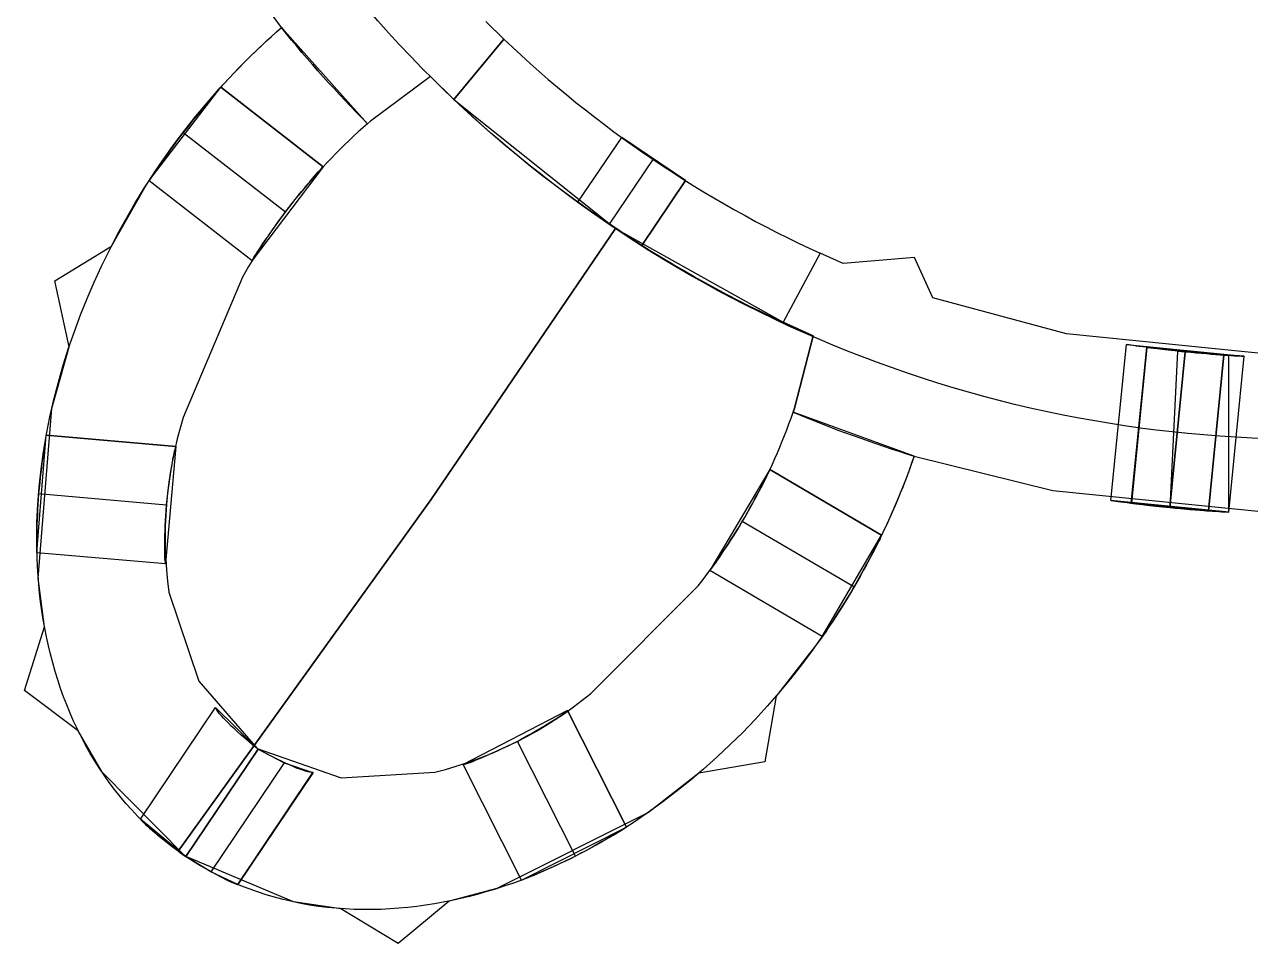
# Model space of a CAD drawing. Extents: x 3 to 54, y -275 to -27.
# Drawn here: x 13.61 to 21.93, y -74.6 to -68.36 of the extents above; entities that cross this region are included whole.
import ezdxf

# ---------------------------------------------------------------- set-up
doc = ezdxf.new("R2010")
doc.units = 0
doc.layers.add('MODEL$PARAY-LE-MONIAL', color=7, linetype='CONTINUOUS')

msp = doc.modelspace()

# ---------------------------------------------------------------- linework, layer by layer
at = {"layer": 'MODEL$PARAY-LE-MONIAL'}
for p, q in [((15.3551, -68.3836), (14.7866, -67.596)), ((15.3551, -68.3836, 8.8927), (14.7866, -67.596, 8.8927)), ((15.3551, -68.3836), (14.7866, -67.596)), ((16.7416, -68.342), (16.8643, -68.4615)), ((16.7416, -68.342, 8.8927), (16.8643, -68.4615, 8.8927)), ((16.7416, -68.342), (16.8643, -68.4615)), ((15.2445, -68.4832, 4.9272), (15.3551, -68.3836, 4.9272)), ((15.3551, -68.3836, 8.8927), (15.3551, -68.3836)), ((15.9392, -69.0355, 5.5481), (15.3551, -68.3836, 4.9272)), ((15.3551, -68.3836), (15.3551, -68.3836, 4.9272)), ((15.1371, -68.5862, 4.9272), (15.2445, -68.4832, 4.9272)), ((16.8643, -68.4615), (16.5264, -68.8712)), ((16.8643, -68.4615, 8.8927), (16.5264, -68.8712, 8.8927)), ((16.5264, -68.8712, 8.8927), (16.8643, -68.4615, 8.8927)), ((16.5264, -68.8712, 4.9272), (16.8643, -68.4615, 4.9272)), ((16.8643, -68.4615), (16.5264, -68.8712)), ((16.8643, -68.4615, 8.8927), (16.8643, -68.4615)), ((16.8643, -68.4615, 4.9272), (16.8643, -68.4615, 8.8927)), ((15.0328, -68.6925, 4.9272), (15.1371, -68.5862, 4.9272)), ((14.932, -68.8019, 4.9272), (15.0328, -68.6925, 4.9272)), ((14.4588, -69.4212, 1.6988), (14.9442, -68.7882, 1.6988)), ((14.9442, -68.7882, 1.6988), (14.9442, -68.7882, 3.1122)), ((15.6385, -69.3277, 3.1128), (14.9442, -68.7882, 3.1122)), ((14.9442, -68.7882, 1.6988), (15.6385, -69.3277, 1.6994)), ((16.3659, -68.7154), (15.959, -69.0184)), ((16.3659, -68.7154, 8.8927), (15.959, -69.0184, 8.8927)), ((16.3659, -68.7154), (15.959, -69.0184)), ((16.3659, -68.7154, 5.6113), (15.959, -69.0184, 5.5507)), ((16.5264, -68.8712), (16.3659, -68.7154)), ((16.5264, -68.8712, 8.8927), (16.3659, -68.7154, 8.8927)), ((16.3659, -68.7154, 8.8927), (16.3659, -68.7154)), ((16.5264, -68.8712), (16.3659, -68.7154)), ((16.5264, -68.8712, 5.7724), (16.3659, -68.7154, 5.6113)), ((14.8529, -68.8926, 4.9272), (14.932, -68.8019, 4.9272)), ((16.5264, -68.8712, 8.8927), (16.5264, -68.8712)), ((16.5264, -68.8712, 4.9272), (16.5264, -68.8712, 8.8927)), ((16.5264, -68.8712, 5.7724), (17.623, -69.7458, 6.706)), ((14.7759, -68.9852, 4.9272), (14.8529, -68.8926, 4.9272)), ((14.7011, -69.0795, 4.9272), (14.7759, -68.9852, 4.9272)), ((15.959, -69.0184), (15.9392, -69.0355)), ((15.959, -69.0184, 8.8927), (15.9392, -69.0355, 8.8927)), ((15.959, -69.0184), (15.9392, -69.0355)), ((15.959, -69.0184, 5.5507), (15.9392, -69.0355, 5.5481)), ((15.9392, -69.0355), (15.9392, -69.0355, 8.8927)), ((15.9392, -69.0355, 4.9272), (15.9392, -69.0355)), ((15.959, -69.0184, 8.8927), (15.959, -69.0184)), ((14.6286, -69.1756, 4.9272), (14.7011, -69.0795, 4.9272)), ((14.689, -69.095, 3.5288), (15.3824, -69.6338, 3.5294)), ((14.5584, -69.2735, 4.9272), (14.6286, -69.1756, 4.9272)), ((17.3673, -69.5679, 6.8949), (17.6647, -69.1288, 6.895)), ((17.3673, -69.5679, 7.8207), (17.6647, -69.1288, 7.8208)), ((18.0977, -69.4219, 6.895), (17.6647, -69.1288, 6.895)), ((17.6647, -69.1288, 6.895), (17.6647, -69.1288, 7.8208)), ((14.4905, -69.373, 4.9272), (14.5584, -69.2735, 4.9272)), ((17.5815, -69.7179, 8.0935), (17.8787, -69.2789, 8.0937)), ((15.6385, -69.3277, 1.6994), (15.1574, -69.964, 1.6994)), ((15.6385, -69.3277, 3.1128), (15.6385, -69.3277, 1.6994)), ((14.425, -69.474, 4.9272), (14.4905, -69.373, 4.9272)), ((14.4588, -69.4212, 3.1122), (14.4588, -69.4212, 1.6988)), ((14.4588, -69.4212, 3.1122), (15.1574, -69.964, 3.1128)), ((14.4588, -69.4212, 1.6988), (15.1574, -69.964, 1.6994)), ((18.0977, -69.4219, 7.8208), (17.8003, -69.8611, 7.8207)), ((17.8003, -69.8611, 6.8949), (18.0977, -69.4219, 6.895)), ((18.0977, -69.4219, 7.8208), (18.0977, -69.4219, 6.895)), ((14.2016, -69.8658), (14.4281, -69.4692)), ((14.2016, -69.8658), (14.4281, -69.4692)), ((14.2016, -69.8658, 4.9272), (14.4281, -69.4692, 4.9272)), ((14.362, -69.5766, 4.9272), (14.425, -69.474, 4.9272)), ((14.4281, -69.4692, 4.9272), (14.4281, -69.4692)), ((14.3014, -69.6807, 4.9272), (14.362, -69.5766, 4.9272)), ((17.3673, -69.5679, 6.8949), (17.8003, -69.8611, 6.8949)), ((17.3673, -69.5679, 7.8207), (17.3673, -69.5679, 6.8949)), ((14.2434, -69.7861, 4.9272), (14.3014, -69.6807, 4.9272)), ((14.188, -69.8929, 4.9272), (14.2434, -69.7861, 4.9272)), ((17.623, -69.7458, 6.706), (16.3692, -71.5869, 6.706)), ((16.3692, -71.5869, 6.706), (17.623, -69.7458, 6.706)), ((17.623, -69.7458, 6.706), (18.7594, -70.3831, 5.81)), ((13.818, -70.1028), (14.2016, -69.8658)), ((13.818, -70.1028), (14.2016, -69.8658)), ((13.818, -70.1028, 4.9272), (14.2016, -69.8658, 4.9272)), ((14.2016, -69.8658, 4.9272), (14.2016, -69.8658)), ((17.8003, -69.8611, 6.8949), (17.8003, -69.8611, 7.8207)), ((14.1351, -70.0011, 4.9272), (14.188, -69.8929, 4.9272)), ((19.0112, -69.9151, 8.8927), (18.7594, -70.3831, 8.8927)), ((19.0112, -69.9151, 4.9272), (18.7594, -70.3831, 4.9272)), ((19.0112, -69.9151), (18.7594, -70.3831)), ((19.0112, -69.9151, 8.8927), (18.7594, -70.3831, 8.8927)), ((19.0112, -69.9151, 4.9272), (19.0112, -69.9151, 8.8927)), ((19.1676, -69.9845), (19.0112, -69.9151)), ((19.1676, -69.9845, 8.8927), (19.0112, -69.9151, 8.8927)), ((19.0112, -69.9151, 8.8927), (19.0112, -69.9151)), ((19.6508, -69.9445), (19.1676, -69.9845)), ((19.6508, -69.9445, 8.8927), (19.1676, -69.9845, 8.8927)), ((19.7754, -70.2168), (19.6508, -69.9445)), ((19.7754, -70.2168, 8.8927), (19.6508, -69.9445, 8.8927)), ((19.6508, -69.9445, 8.8927), (19.6508, -69.9445)), ((14.0849, -70.1104, 4.9272), (14.1351, -70.0011, 4.9272)), ((15.1574, -69.964, 1.6994), (15.1574, -69.964, 3.1128)), ((19.1676, -69.9845, 8.8927), (19.1676, -69.9845)), ((13.9148, -70.5485), (13.818, -70.1028)), ((13.9148, -70.5485), (13.818, -70.1028)), ((13.9148, -70.5485, 4.9272), (13.818, -70.1028, 4.9272)), ((13.818, -70.1028, 4.9272), (13.818, -70.1028)), ((14.0375, -70.2209, 4.9272), (14.0849, -70.1104, 4.9272)), ((15.0908, -70.0766), (14.6899, -71.0289)), ((15.0908, -70.0766), (14.6899, -71.0289)), ((15.0908, -70.0766, 4.9272), (14.6899, -71.0289, 4.9272)), ((15.0908, -70.0766, 4.9272), (15.0908, -70.0766)), ((13.9928, -70.3326, 4.9272), (14.0375, -70.2209, 4.9272)), ((20.6824, -70.4612), (19.7754, -70.2168)), ((20.6824, -70.4612, 8.8927), (19.7754, -70.2168, 8.8927)), ((19.7754, -70.2168, 8.8927), (19.7754, -70.2168)), ((13.9509, -70.4453, 4.9272), (13.9928, -70.3326, 4.9272)), ((13.9118, -70.5591, 4.9272), (13.9509, -70.4453, 4.9272)), ((18.7594, -70.3831, 8.8927), (18.7594, -70.3831, 4.9272)), ((18.7594, -70.3831), (18.9635, -70.4741)), ((18.7594, -70.3831, 8.8927), (18.7594, -70.3831)), ((18.7594, -70.3831, 8.8927), (18.9635, -70.4741, 8.8927)), ((18.9635, -70.4741, 5.6428), (18.7594, -70.3831, 5.81)), ((18.9635, -70.4741), (18.836, -70.9663)), ((18.9635, -70.4741, 8.8927), (18.836, -70.9663, 8.8927)), ((18.836, -70.9663, 5.5766), (18.9635, -70.4741, 5.6428)), ((18.9635, -70.4741, 8.8927), (18.9635, -70.4741)), ((22.2708, -70.6212), (20.6824, -70.4612)), ((22.2708, -70.6212, 8.8927), (20.6824, -70.4612, 8.8927)), ((20.6824, -70.4612, 8.8927), (20.6824, -70.4612)), ((20.984, -71.5911, 3.8867), (21.0886, -70.5336, 3.8871)), ((20.984, -71.5911, 2.4733), (21.0886, -70.5336, 2.4737)), ((21.0886, -70.5336, 3.8871), (21.0886, -70.5336, 2.4737)), ((21.0886, -70.5336, 2.4737), (21.887, -70.6125, 2.4737)), ((13.7975, -70.9679), (13.9148, -70.5485)), ((13.7975, -70.9679), (13.9148, -70.5485)), ((13.7975, -70.9679, 4.9272), (13.9148, -70.5485, 4.9272)), ((13.8756, -70.6739, 4.9272), (13.9118, -70.5591, 4.9272)), ((13.9148, -70.5485, 4.9272), (13.9148, -70.5485)), ((21.1217, -71.6099, 7.8206), (21.2263, -70.5532, 7.8207)), ((21.1217, -71.6099, 6.8948), (21.2263, -70.5532, 6.8949)), ((21.2271, -70.5533, 7.3589), (21.1225, -71.61, 7.3587)), ((21.2271, -70.5533, 7.3589), (21.2263, -70.5532, 6.8949)), ((21.2263, -70.5532, 6.8949), (21.7493, -70.6048, 6.8949)), ((21.2263, -70.5532, 7.8207), (21.2271, -70.5533, 7.3589)), ((21.4349, -70.578, 4.2896), (21.3832, -71.6397, 4.3033)), ((21.4877, -70.5834, 4.3037), (21.3832, -71.6397, 4.3033)), ((21.3832, -71.6397, 8.0934), (21.4878, -70.5834, 8.0936)), ((21.4877, -70.5834, 4.3037), (21.3832, -71.6397, 4.3033)), ((21.4349, -70.578, 4.2896), (21.4877, -70.5834, 4.3037)), ((21.7493, -70.6048, 6.8949), (21.6447, -71.6617, 6.8948)), ((21.6447, -71.6617, 7.8206), (21.7493, -70.6048, 7.8207)), ((21.7493, -70.6048, 6.8949), (21.7493, -70.6048, 7.8207)), ((21.7824, -70.6069, 2.4733), (21.7824, -70.6069, 3.8867)), ((21.7824, -71.6701, 3.8867), (21.7824, -70.6069, 3.8867)), ((21.7824, -71.6701, 2.4733), (21.7824, -70.6069, 2.4733)), ((21.887, -70.6125, 2.4737), (21.7824, -70.6069, 2.4733)), ((21.7824, -71.6701, 2.4733), (21.887, -70.6125, 2.4737)), ((21.7824, -71.6701, 3.8867), (21.887, -70.6125, 3.8871)), ((21.7824, -71.6701, 2.4733), (21.887, -70.6125, 2.4737)), ((21.7824, -71.6701, 3.8867), (21.887, -70.6125, 3.8871)), ((21.887, -70.6125, 2.4737), (21.887, -70.6125, 3.8871)), ((21.887, -70.6125, 3.8871), (21.887, -70.6125, 2.4737)), ((13.8424, -70.7898, 4.9272), (13.8756, -70.6739, 4.9272)), ((13.8122, -70.9065, 4.9272), (13.8424, -70.7898, 4.9272)), ((13.7853, -71.0241, 4.9272), (13.8122, -70.9065, 4.9272)), ((13.7051, -72.1186), (13.7975, -70.9679)), ((13.7051, -72.1186), (13.7975, -70.9679)), ((13.7051, -72.1186, 4.9272), (13.7975, -70.9679, 4.9272)), ((13.7616, -71.1423, 4.9272), (13.7853, -71.0241, 4.9272)), ((13.7975, -70.9679, 4.9272), (13.7975, -70.9679)), ((14.6899, -71.0289, 4.9272), (14.6899, -71.0289)), ((18.836, -70.9663), (18.8271, -70.9924)), ((18.836, -70.9663, 8.8927), (18.8271, -70.9924, 8.8927)), ((18.8271, -70.9924, 5.5736), (18.836, -70.9663, 5.5766)), ((18.8271, -70.9924, 8.8927), (18.8271, -70.9924)), ((19.6485, -71.2905, 4.9272), (18.8271, -70.9924, 5.5736)), ((18.8271, -70.9924, 4.9272), (18.8271, -70.9924)), ((18.836, -70.9663, 8.8927), (18.836, -70.9663)), ((13.6961, -71.9438, 1.6988), (13.7602, -71.1497, 1.6988)), ((13.7414, -71.2611, 4.9272), (13.7616, -71.1423, 4.9272)), ((13.7602, -71.1497, 1.6988), (13.7602, -71.1497, 3.1122)), ((14.6391, -71.2266, 3.1131), (13.7602, -71.1497, 3.1122)), ((13.7602, -71.1497, 1.6988), (14.6391, -71.2266, 1.6997)), ((13.7247, -71.3803, 4.9272), (13.7414, -71.2611, 4.9272)), ((14.6391, -71.2266, 1.6997), (14.5696, -72.0201, 1.6997)), ((14.6391, -71.2266, 3.1131), (14.6391, -71.2266, 1.6997)), ((19.6485, -71.2905, 4.9272), (19.5937, -71.442, 4.9272)), ((19.6485, -71.2905), (20.5891, -71.5246)), ((19.6485, -71.2905, 8.8927), (19.6485, -71.2905)), ((19.6485, -71.2905, 8.8927), (20.5891, -71.5246, 8.8927)), ((19.6485, -71.2905, 4.9272), (19.6485, -71.2905)), ((13.7116, -71.5, 4.9272), (13.7247, -71.3803, 4.9272)), ((18.6695, -71.3824, 1.6994), (18.2618, -72.0679, 1.6994)), ((18.6695, -71.3824, 3.1128), (18.6695, -71.3824, 1.6994)), ((18.6695, -71.3824, 3.1128), (19.4278, -71.8264, 3.1122)), ((19.4278, -71.8264, 1.6988), (18.6695, -71.3824, 1.6994)), ((19.5937, -71.442, 4.9272), (19.5338, -71.5916, 4.9272)), ((13.7022, -71.6199, 4.9272), (13.7116, -71.5, 4.9272)), ((20.5891, -71.5246), (22.1519, -71.6821)), ((20.5891, -71.5246, 8.8927), (20.5891, -71.5246)), ((20.5891, -71.5246, 8.8927), (22.1519, -71.6821, 8.8927)), ((13.7077, -71.545, 3.5288), (14.5752, -71.6208, 3.5297)), ((16.3692, -71.5869, 6.706), (14.6547, -73.9709, 4.9272)), ((14.6547, -73.9709, 4.9272), (16.3692, -71.5869, 6.706)), ((19.5338, -71.5916, 4.9272), (19.469, -71.7391, 4.9272)), ((20.984, -71.5911, 2.4733), (20.984, -71.5911, 3.8867)), ((21.7824, -71.6701, 2.4733), (20.984, -71.5911, 2.4733)), ((21.1217, -71.6099, 6.8948), (21.1225, -71.61, 7.3587)), ((21.6447, -71.6617, 6.8948), (21.1217, -71.6099, 6.8948)), ((21.1225, -71.61, 7.3587), (21.1217, -71.6099, 7.8206)), ((13.6966, -71.74, 4.9272), (13.7022, -71.6199, 4.9272)), ((21.6447, -71.6617, 7.8206), (21.6447, -71.6617, 6.8948)), ((21.7824, -71.6701, 3.8867), (21.7824, -71.6701, 2.4733)), ((21.7824, -71.6701, 3.8867), (21.7824, -71.6701, 2.4733)), ((13.695, -71.8602, 4.9272), (13.6966, -71.74, 4.9272)), ((19.24, -72.1786, 3.5288), (18.4826, -71.735, 3.5294)), ((19.469, -71.7391, 4.9272), (19.3993, -71.8842, 4.9272)), ((13.6974, -71.9804, 4.9272), (13.695, -71.8602, 4.9272)), ((19.0249, -72.5148, 1.6988), (19.4278, -71.8264, 1.6988)), ((19.4278, -71.8264, 1.6988), (19.4278, -71.8264, 3.1122)), ((13.6961, -71.9438, 3.1122), (13.6961, -71.9438, 1.6988)), ((13.6961, -71.9438, 3.1122), (14.5696, -72.0201, 3.1131)), ((13.6961, -71.9438, 1.6988), (14.5696, -72.0201, 1.6997)), ((19.3993, -71.8842, 4.9272), (19.3437, -71.9923, 4.9272)), ((13.7002, -72.0405, 4.9272), (13.6974, -71.9804, 4.9272)), ((14.5696, -72.0201, 1.6997), (14.5696, -72.0201, 3.1131)), ((19.3437, -71.9923, 4.9272), (19.2855, -72.099, 4.9272)), ((13.704, -72.1005, 4.9272), (13.7002, -72.0405, 4.9272)), ((13.7089, -72.1604, 4.9272), (13.704, -72.1005, 4.9272)), ((18.2618, -72.0679, 1.6994), (18.2618, -72.0679, 3.1128)), ((19.0249, -72.5148, 3.1122), (18.2618, -72.0679, 3.1128)), ((19.0249, -72.5148, 1.6988), (18.2618, -72.0679, 1.6994)), ((19.2855, -72.099, 4.9272), (19.2247, -72.2043, 4.9272)), ((13.748, -72.4501), (13.7051, -72.1186)), ((13.748, -72.4501), (13.7051, -72.1186)), ((13.748, -72.4501, 4.9272), (13.7051, -72.1186, 4.9272)), ((13.7051, -72.1186, 4.9272), (13.7051, -72.1186)), ((13.7148, -72.2203, 4.9272), (13.7089, -72.1604, 4.9272)), ((17.4544, -72.9006), (18.1838, -72.1707)), ((17.4544, -72.9006), (18.1838, -72.1707)), ((17.4544, -72.9006, 4.9272), (18.1838, -72.1707, 4.9272)), ((18.1838, -72.1707, 4.9272), (18.1838, -72.1707)), ((13.7219, -72.2801, 4.9272), (13.7148, -72.2203, 4.9272)), ((13.73, -72.3399, 4.9272), (13.7219, -72.2801, 4.9272)), ((14.5921, -72.2145), (14.7955, -72.8187)), ((14.5921, -72.2145), (14.7955, -72.8187)), ((14.5921, -72.2145, 4.9272), (14.5921, -72.2145)), ((14.5921, -72.2145, 4.9272), (14.7955, -72.8187, 4.9272)), ((19.2247, -72.2043, 4.9272), (19.1614, -72.3081, 4.9272)), ((13.7393, -72.3995, 4.9272), (13.73, -72.3399, 4.9272)), ((19.1614, -72.3081, 4.9272), (19.0957, -72.4104, 4.9272)), ((13.7498, -72.4588, 4.9272), (13.7393, -72.3995, 4.9272)), ((19.0957, -72.4104, 4.9272), (19.0275, -72.5111, 4.9272)), ((13.6125, -72.8814), (13.748, -72.4501)), ((13.6125, -72.8814), (13.748, -72.4501)), ((13.6125, -72.8814, 4.9272), (13.748, -72.4501, 4.9272)), ((13.748, -72.4501, 4.9272), (13.748, -72.4501)), ((13.7614, -72.518, 4.9272), (13.7498, -72.4588, 4.9272)), ((13.7742, -72.5769, 4.9272), (13.7614, -72.518, 4.9272)), ((19.0275, -72.5111, 4.9272), (18.9569, -72.6101, 4.9272)), ((19.0249, -72.5148, 3.1122), (19.0249, -72.5148, 1.6988)), ((13.7883, -72.6355, 4.9272), (13.7742, -72.5769, 4.9272)), ((18.993, -72.56), (18.7116, -72.9193)), ((18.993, -72.56), (18.7116, -72.9193)), ((18.993, -72.56, 4.9272), (18.7116, -72.9193, 4.9272)), ((18.9569, -72.6101, 4.9272), (18.884, -72.7074, 4.9272)), ((18.993, -72.56, 4.9272), (18.993, -72.56)), ((13.8036, -72.6938, 4.9272), (13.7883, -72.6355, 4.9272)), ((13.8201, -72.7517, 4.9272), (13.8036, -72.6938, 4.9272)), ((13.8378, -72.8092, 4.9272), (13.8201, -72.7517, 4.9272)), ((18.884, -72.7074, 4.9272), (18.8087, -72.8028, 4.9272)), ((13.8568, -72.8663, 4.9272), (13.8378, -72.8092, 4.9272)), ((14.7955, -72.8187), (15.1917, -73.275)), ((14.7955, -72.8187), (15.1917, -73.275)), ((14.7955, -72.8187, 4.9272), (14.7955, -72.8187)), ((14.7955, -72.8187, 4.9272), (15.1917, -73.275, 4.9272)), ((18.8087, -72.8028, 4.9272), (18.7311, -72.8964, 4.9272)), ((13.9763, -73.1547), (13.6125, -72.8814)), ((13.9763, -73.1547), (13.6125, -72.8814)), ((13.9763, -73.1547, 4.9272), (13.6125, -72.8814, 4.9272)), ((13.6125, -72.8814, 4.9272), (13.6125, -72.8814)), ((13.8771, -72.923, 4.9272), (13.8568, -72.8663, 4.9272)), ((13.8987, -72.9792, 4.9272), (13.8771, -72.923, 4.9272)), ((17.4544, -72.9006, 4.9272), (17.4544, -72.9006)), ((18.7116, -72.9193), (18.6364, -73.3651)), ((18.7116, -72.9193), (18.6364, -73.3651)), ((18.7116, -72.9193, 4.9272), (18.6364, -73.3651, 4.9272)), ((18.7311, -72.8964, 4.9272), (18.6513, -72.988, 4.9272)), ((18.7116, -72.9193, 4.9272), (18.7116, -72.9193)), ((13.9215, -73.0348, 4.9272), (13.8987, -72.9792, 4.9272)), ((14.3996, -73.7537, 1.6988), (14.9085, -72.9967, 1.7001)), ((14.3996, -73.7537, 3.1122), (14.9085, -72.9967, 3.1135)), ((14.9085, -72.9967, 1.7001), (15.1917, -73.275, 1.7001)), ((14.9085, -72.9967, 3.1135), (14.9085, -72.9967, 1.7001)), ((17.2972, -73.0174, 1.6997), (16.589, -73.3822, 1.6997)), ((17.2972, -73.0174, 3.1131), (17.2972, -73.0174, 1.6997)), ((17.2972, -73.0174, 3.1131), (17.6963, -73.8078, 3.1122)), ((17.6963, -73.8078, 1.6988), (17.2972, -73.0174, 1.6997)), ((18.6513, -72.988, 4.9272), (18.5693, -73.0776, 4.9272)), ((13.9457, -73.0899, 4.9272), (13.9215, -73.0348, 4.9272)), ((13.9712, -73.1444, 4.9272), (13.9457, -73.0899, 4.9272)), ((18.5693, -73.0776, 4.9272), (18.485, -73.1652, 4.9272)), ((13.998, -73.1982, 4.9272), (13.9712, -73.1444, 4.9272)), ((14.1385, -73.4359), (13.9763, -73.1547)), ((14.1385, -73.4359), (13.9763, -73.1547)), ((14.1385, -73.4359, 4.9272), (13.9763, -73.1547, 4.9272)), ((13.9763, -73.1547, 4.9272), (13.9763, -73.1547)), ((18.485, -73.1652, 4.9272), (18.3987, -73.2505, 4.9272)), ((14.0261, -73.2515, 4.9272), (13.998, -73.1982, 4.9272)), ((14.0557, -73.304, 4.9272), (14.0261, -73.2515, 4.9272)), ((14.7074, -74.0076, 3.5288), (15.1974, -73.2788, 3.53)), ((15.1974, -73.2788, 1.7001), (14.7074, -74.0076, 1.6988)), ((15.1917, -73.275), (15.7616, -73.4729)), ((15.1917, -73.275), (15.7616, -73.4729)), ((15.1917, -73.275, 4.9272), (15.1917, -73.275, 3.5289)), ((15.1917, -73.275, 4.9272), (15.7616, -73.4729, 4.9272)), ((15.1917, -73.275, 1.7001), (15.1974, -73.2788, 1.7001)), ((15.1974, -73.2788, 3.53), (15.1917, -73.275, 3.5289)), ((15.1917, -73.275, 1.7001), (15.1917, -73.275)), ((15.1974, -73.2788, 1.7001), (15.3731, -73.3726, 1.7)), ((17.3501, -74.0058, 3.5288), (16.9563, -73.2261, 3.5297)), ((18.3987, -73.2505, 4.9272), (18.3102, -73.3337, 4.9272)), ((14.0866, -73.3557, 4.9272), (14.0557, -73.304, 4.9272)), ((14.1188, -73.4065, 4.9272), (14.0866, -73.3557, 4.9272)), ((18.3102, -73.3337, 4.9272), (18.2196, -73.4145, 4.9272)), ((14.1525, -73.4565, 4.9272), (14.1188, -73.4065, 4.9272)), ((14.7019, -74.0039), (14.1385, -73.4359)), ((14.7019, -74.0039), (14.1385, -73.4359)), ((14.7019, -74.0039, 4.9272), (14.1385, -73.4359, 4.9272)), ((14.1385, -73.4359, 4.9272), (14.1385, -73.4359)), ((15.3731, -73.3726, 1.7), (14.8773, -74.1101, 1.6987)), ((15.5688, -73.4379, 2.4082), (15.0586, -74.1968, 2.4069)), ((15.5689, -73.4379, 3.1135), (15.0587, -74.1968, 3.1122)), ((15.0587, -74.1968, 1.6988), (15.5689, -73.4379, 1.7001)), ((15.5699, -73.4381, 2.7609), (15.0596, -74.1972, 2.7596)), ((15.3731, -73.3726, 1.7), (15.5689, -73.4379, 1.7001)), ((15.5689, -73.4379, 1.7001), (15.5688, -73.4379, 2.4082)), ((15.5688, -73.4379, 2.4082), (15.5699, -73.4381, 2.7609)), ((15.5699, -73.4381, 2.7609), (15.5689, -73.4379, 3.1135)), ((15.7616, -73.4729), (16.3958, -73.4357)), ((15.7616, -73.4729), (16.3958, -73.4357)), ((15.7616, -73.4729, 4.9272), (16.3958, -73.4357, 4.9272)), ((16.3958, -73.4357, 4.9272), (16.3958, -73.4357)), ((16.589, -73.3822, 1.6997), (16.589, -73.3822, 3.1131)), ((16.9852, -74.1668, 3.1122), (16.589, -73.3822, 3.1131)), ((16.9852, -74.1668, 1.6988), (16.589, -73.3822, 1.6997)), ((18.1884, -73.4421), (17.845, -73.7083)), ((18.1884, -73.4421), (17.845, -73.7083)), ((18.1884, -73.4421, 4.9272), (17.845, -73.7083, 4.9272)), ((18.2196, -73.4145, 4.9272), (18.127, -73.4931, 4.9272)), ((18.6364, -73.3651), (18.1884, -73.4421)), ((18.6364, -73.3651), (18.1884, -73.4421)), ((18.6364, -73.3651, 4.9272), (18.1884, -73.4421, 4.9272)), ((18.1884, -73.4421, 4.9272), (18.1884, -73.4421)), ((18.6364, -73.3651, 4.9272), (18.6364, -73.3651)), ((14.1874, -73.5056, 4.9272), (14.1525, -73.4565, 4.9272)), ((14.2237, -73.5536, 4.9272), (14.1874, -73.5056, 4.9272)), ((15.7616, -73.4729, 4.9272), (15.7616, -73.4729)), ((18.127, -73.4931, 4.9272), (18.0322, -73.5693, 4.9272)), ((14.2613, -73.6007, 4.9272), (14.2237, -73.5536, 4.9272)), ((14.3001, -73.6467, 4.9272), (14.2613, -73.6007, 4.9272)), ((18.0322, -73.5693, 4.9272), (17.9353, -73.6429, 4.9272)), ((14.3402, -73.6916, 4.9272), (14.3001, -73.6467, 4.9272)), ((14.3815, -73.7353, 4.9272), (14.3402, -73.6916, 4.9272)), ((17.9353, -73.6429, 4.9272), (17.8364, -73.714, 4.9272)), ((14.4241, -73.7779, 4.9272), (14.3815, -73.7353, 4.9272)), ((14.7019, -74.0039, 1.6988), (14.3996, -73.7537, 1.6988)), ((14.3996, -73.7537, 1.6988), (14.3996, -73.7537, 3.1122)), ((14.4679, -73.8191, 4.9272), (14.4241, -73.7779, 4.9272)), ((17.845, -73.7083), (16.8167, -74.2254)), ((17.845, -73.7083), (16.8167, -74.2254)), ((17.845, -73.7083, 4.9272), (16.8167, -74.2254, 4.9272)), ((17.8364, -73.714, 4.9272), (17.7355, -73.7822, 4.9272)), ((17.845, -73.7083, 4.9272), (17.845, -73.7083)), ((14.5128, -73.8591, 4.9272), (14.4679, -73.8191, 4.9272)), ((14.559, -73.8978, 4.9272), (14.5128, -73.8591, 4.9272)), ((16.9852, -74.1668, 1.6988), (17.6963, -73.8078, 1.6988)), ((17.6328, -73.8475, 4.9272), (17.5282, -73.9096, 4.9272)), ((17.7355, -73.7822, 4.9272), (17.6328, -73.8475, 4.9272)), ((17.6963, -73.8078, 1.6988), (17.6963, -73.8078, 3.1122)), ((14.6063, -73.9351, 4.9272), (14.559, -73.8978, 4.9272)), ((14.6547, -73.9709, 4.9272), (14.6063, -73.9351, 4.9272)), ((17.5282, -73.9096, 4.9272), (17.4218, -73.9686, 4.9272)), ((14.7045, -74.0058, 4.9272), (14.6547, -73.9709, 4.9272)), ((15.4376, -74.3154), (14.7019, -74.0039)), ((15.4376, -74.3154), (14.7019, -74.0039)), ((15.4376, -74.3154, 4.9272), (14.7019, -74.0039, 4.9272)), ((14.7019, -74.0039, 4.9272), (14.7019, -74.0039, 3.5277)), ((14.7074, -74.0076, 1.6988), (14.7019, -74.0039, 1.6988)), ((14.7019, -74.0039, 3.5277), (14.7074, -74.0076, 3.5288)), ((14.7019, -74.0039, 1.6988), (14.7019, -74.0039)), ((14.7554, -74.039, 4.9272), (14.7045, -74.0058, 4.9272)), ((14.8773, -74.1101, 1.6987), (14.7074, -74.0076, 1.6988)), ((17.3137, -74.0241, 4.9272), (17.2039, -74.0761, 4.9272)), ((17.4218, -73.9686, 4.9272), (17.3137, -74.0241, 4.9272)), ((14.8073, -74.0707, 4.9272), (14.7554, -74.039, 4.9272)), ((14.8601, -74.1008, 4.9272), (14.8073, -74.0707, 4.9272)), ((14.9137, -74.1293, 4.9272), (14.8601, -74.1008, 4.9272)), ((15.0587, -74.1968, 1.6988), (14.8773, -74.1101, 1.6987)), ((17.2039, -74.0761, 4.9272), (17.0926, -74.1244, 4.9272)), ((14.9682, -74.1562, 4.9272), (14.9137, -74.1293, 4.9272)), ((15.0234, -74.1816, 4.9272), (14.9682, -74.1562, 4.9272)), ((15.0794, -74.2053, 4.9272), (15.0234, -74.1816, 4.9272)), ((16.9226, -74.1896, 4.9272), (16.8653, -74.2093, 4.9272)), ((16.9797, -74.1689, 4.9272), (16.9226, -74.1896, 4.9272)), ((17.0926, -74.1244, 4.9272), (16.9797, -74.1689, 4.9272)), ((16.9852, -74.1668, 3.1122), (16.9852, -74.1668, 1.6988)), ((15.0586, -74.1968, 2.4069), (15.0587, -74.1968, 1.6988)), ((15.0596, -74.1972, 2.7596), (15.0586, -74.1968, 2.4069)), ((15.0587, -74.1968, 3.1122), (15.0596, -74.1972, 2.7596)), ((15.136, -74.2274, 4.9272), (15.0794, -74.2053, 4.9272)), ((15.1933, -74.2479, 4.9272), (15.136, -74.2274, 4.9272)), ((15.2511, -74.2667, 4.9272), (15.1933, -74.2479, 4.9272)), ((15.3094, -74.284, 4.9272), (15.2511, -74.2667, 4.9272)), ((16.8167, -74.2254), (16.4944, -74.3097)), ((16.8167, -74.2254), (16.4944, -74.3097)), ((16.8167, -74.2254, 4.9272), (16.4944, -74.3097, 4.9272)), ((16.6322, -74.2778, 4.9272), (16.5731, -74.2922, 4.9272)), ((16.691, -74.2623, 4.9272), (16.6322, -74.2778, 4.9272)), ((16.7494, -74.2457, 4.9272), (16.691, -74.2623, 4.9272)), ((16.8075, -74.228, 4.9272), (16.7494, -74.2457, 4.9272)), ((16.8653, -74.2093, 4.9272), (16.8075, -74.228, 4.9272)), ((16.8167, -74.2254, 4.9272), (16.8167, -74.2254)), ((15.3682, -74.2996, 4.9272), (15.3094, -74.284, 4.9272)), ((15.4274, -74.3135, 4.9272), (15.3682, -74.2996, 4.9272)), ((15.487, -74.3258, 4.9272), (15.4274, -74.3135, 4.9272)), ((15.758, -74.3611), (15.4376, -74.3154)), ((15.758, -74.3611), (15.4376, -74.3154)), ((15.758, -74.3611, 4.9272), (15.4376, -74.3154, 4.9272)), ((15.4376, -74.3154, 4.9272), (15.4376, -74.3154)), ((15.5469, -74.3364, 4.9272), (15.487, -74.3258, 4.9272)), ((15.607, -74.3454, 4.9272), (15.5469, -74.3364, 4.9272)), ((15.6673, -74.3529, 4.9272), (15.607, -74.3454, 4.9272)), ((15.7277, -74.3588, 4.9272), (15.6673, -74.3529, 4.9272)), ((15.7883, -74.3631, 4.9272), (15.7277, -74.3588, 4.9272)), ((16.1468, -74.5973), (15.758, -74.3611)), ((16.1468, -74.5973), (15.758, -74.3611)), ((16.1468, -74.5973, 4.9272), (15.758, -74.3611, 4.9272)), ((15.758, -74.3611, 4.9272), (15.758, -74.3611)), ((16.1526, -74.3587, 4.9272), (16.0919, -74.363, 4.9272)), ((16.4944, -74.3097), (16.1468, -74.5973)), ((16.4944, -74.3097), (16.1468, -74.5973)), ((16.4944, -74.3097, 4.9272), (16.1468, -74.5973, 4.9272)), ((16.2132, -74.3531, 4.9272), (16.1526, -74.3587, 4.9272)), ((16.2736, -74.3462, 4.9272), (16.2132, -74.3531, 4.9272)), ((16.3339, -74.3379, 4.9272), (16.2736, -74.3462, 4.9272)), ((16.3941, -74.3283, 4.9272), (16.3339, -74.3379, 4.9272)), ((16.454, -74.3175, 4.9272), (16.3941, -74.3283, 4.9272)), ((16.5137, -74.3054, 4.9272), (16.454, -74.3175, 4.9272)), ((16.4944, -74.3097, 4.9272), (16.4944, -74.3097)), ((16.5731, -74.2922, 4.9272), (16.5137, -74.3054, 4.9272)), ((15.849, -74.366, 4.9272), (15.7883, -74.3631, 4.9272)), ((15.9097, -74.3674, 4.9272), (15.849, -74.366, 4.9272)), ((15.9705, -74.3674, 4.9272), (15.9097, -74.3674, 4.9272)), ((16.0312, -74.3659, 4.9272), (15.9705, -74.3674, 4.9272)), ((16.0919, -74.363, 4.9272), (16.0312, -74.3659, 4.9272)), ((16.1468, -74.5973, 4.9272), (16.1468, -74.5973))]:
    msp.add_line(p, q, dxfattribs=at)
at = {"layer": 'MODEL$PARAY-LE-MONIAL', "extrusion": (-8.14174e-06, 3.98257e-06, -1)}
msp.add_arc((-22.3114, -62.7635, -8.893), 8.4128, 265.04353, 359.99056, dxfattribs=at)
at = {"layer": 'MODEL$PARAY-LE-MONIAL', "extrusion": (0, 0, -1)}
for centre, radius, start, end in [((-18.6306, -72.1193), 4.9683, 32.2348, 48.75588), ((-18.6306, -72.1193), 4.9683, 32.2348, 48.75588), ((-18.6306, -72.1193, -4.9272), 4.9683, 32.2348, 48.75588), ((-22.2382, -62.8043), 8.8603, 315.30965, 320.97231), ((-22.2382, -62.8043, -8.8927), 8.8603, 315.30965, 320.97231), ((-22.2382, -62.8043), 8.8603, 315.30965, 320.97231), ((-22.2649, -62.8006, -8.8927), 8.3536, 294.81223, 313.38901), ((-22.2649, -62.8006, -4.9272), 8.3536, 294.81223, 313.38901), ((-14.9416, -69.6641), 4.98, 199.06145, 215.55656), ((-14.9416, -69.6641), 4.98, 199.06145, 215.55656), ((-14.9416, -69.6641, -4.9272), 4.98, 199.06145, 215.55656)]:
    msp.add_arc(centre, radius, start, end, dxfattribs=at)
at = {"layer": 'MODEL$PARAY-LE-MONIAL'}
for centre, radius, start, end in [((22.2382, -62.8043), 8.8603, 219.02769, 224.69035), ((22.2382, -62.8043), 8.8603, 219.02769, 224.69035), ((22.2382, -62.8043, 4.9272), 8.8603, 219.02769, 224.69035), ((22.2642, -62.7983, 8.8927), 7.825, 226.36313, 245.43562), ((22.2642, -62.7983, 4.9272), 7.825, 226.36313, 245.43562), ((18.5933, -72.0649), 4.0275, 131.22202, 150.41714), ((18.5933, -72.0649), 4.0275, 131.22202, 150.41714), ((18.5933, -72.0649, 4.9272), 4.0275, 131.22202, 150.41714), ((17.2954, -71.8404), 2.729, 162.69865, 187.87914), ((17.2954, -71.8404), 2.729, 162.69865, 187.87914), ((17.2954, -71.8404, 4.9272), 2.729, 162.69865, 187.87914), ((15.0147, -69.6759), 4.0333, 321.78791, 340.94827), ((15.0147, -69.6759), 4.0333, 321.78791, 340.94827), ((15.0147, -69.6759, 4.9272), 4.0333, 321.78791, 340.94827), ((22.2541, -62.8304), 8.8523, 247.22417, 252.88242), ((22.2541, -62.8304, 8.8927), 8.8523, 247.22417, 252.88242), ((22.2541, -62.8304), 8.8523, 247.22417, 252.88242), ((22.2541, -62.8304), 8.8523, 247.22417, 252.88242), ((22.2541, -62.8304, 4.9272), 8.8523, 247.22417, 252.88242), ((15.7345, -70.8128), 2.705, 284.15088, 309.48136), ((15.7345, -70.8128), 2.705, 284.15088, 309.48136), ((15.7345, -70.8128, 4.9272), 2.705, 284.15088, 309.48136)]:
    msp.add_arc(centre, radius, start, end, dxfattribs=at)
at = {"layer": 'MODEL$PARAY-LE-MONIAL', "extrusion": (0.786927, -0.616409, 0.028027)}
msp.add_arc((-45.445, 1.5056, 54.2489), 0.5151, 9.69499, 77.79274, dxfattribs=at)
at = {"layer": 'MODEL$PARAY-LE-MONIAL', "extrusion": (0.799875, -0.599539, 0.027434)}
msp.add_arc((-46.3692, 1.5642, 53.2714), 0.5156, 102.21655, 170.26376, dxfattribs=at)
at = {"layer": 'MODEL$PARAY-LE-MONIAL', "extrusion": (0.564133, 0.825601, 0.011737)}
msp.add_arc((-53.9183, 8.316, -47.0158), 0.3377, 9.74866, 77.8034, dxfattribs=at)
at = {"layer": 'MODEL$PARAY-LE-MONIAL', "extrusion": (0.556757, 0.830592, 0.011752)}
msp.add_arc((-53.3537, 8.3222, -47.4933), 0.3379, 102.21913, 170.22758, dxfattribs=at)
at = {"layer": 'MODEL$PARAY-LE-MONIAL', "extrusion": (-0.789547, 0.612692, -0.034994)}
msp.add_arc((45.6914, 1.1046, -54.9328), 0.5151, 102.21384, 170.31922, dxfattribs=at)
at = {"layer": 'MODEL$PARAY-LE-MONIAL', "extrusion": (-0.564105, -0.82563, -0.010994)}
msp.add_arc((53.9186, 8.2868, 47.5544), 0.3377, 102.19635, 170.25134, dxfattribs=at)
at = {"layer": 'MODEL$PARAY-LE-MONIAL', "extrusion": (-0.805322, 0.591859, -0.034069)}
msp.add_arc((46.8917, 1.196, -53.7214), 0.5158, 9.74901, 77.79753, dxfattribs=at)
at = {"layer": 'MODEL$PARAY-LE-MONIAL', "extrusion": (-0.557197, -0.830307, -0.011008)}
msp.add_arc((53.3764, 8.2922, 48.0018), 0.3379, 9.772, 77.78106, dxfattribs=at)
at = {"layer": 'MODEL$PARAY-LE-MONIAL', "extrusion": (-0.105282, -0.994278, -0.018089)}
msp.add_arc((28.9048, 5.0287, 67.8394), 0.5137, 101.70723, 170.32366, dxfattribs=at)
at = {"layer": 'MODEL$PARAY-LE-MONIAL', "extrusion": (-0.102868, -0.994625, -0.011811)}
msp.add_arc((28.7032, 8.567, 67.8981), 0.3361, 101.70708, 170.36824, dxfattribs=at)
at = {"layer": 'MODEL$PARAY-LE-MONIAL', "extrusion": (-0.10035, -0.994835, -0.015262)}
msp.add_arc((28.2546, 4.8412, 67.9971), 0.511, 9.44763, 72.29451, dxfattribs=at)
at = {"layer": 'MODEL$PARAY-LE-MONIAL', "extrusion": (-0.091193, -0.995673, -0.017847)}
msp.add_arc((27.7319, 5.0219, 68.2417), 0.5113, 9.44881, 78.26428, dxfattribs=at)
at = {"layer": 'MODEL$PARAY-LE-MONIAL', "extrusion": (0.091193, 0.995673, 0.017847)}
msp.add_arc((-27.7319, 5.0219, -68.2417), 0.5113, 101.73572, 170.55119, dxfattribs=at)
at = {"layer": 'MODEL$PARAY-LE-MONIAL', "extrusion": (-0.09363, -0.995538, -0.011708)}
msp.add_arc((27.9344, 8.5641, 68.1619), 0.3351, 9.48388, 78.27313, dxfattribs=at)
at = {"layer": 'MODEL$PARAY-LE-MONIAL', "extrusion": (0.994793, -0.095948, 0.03436)}
msp.add_arc((-70.0074, 2.319, 20.6221), 0.5146, 9.63256, 77.78878, dxfattribs=at)
at = {"layer": 'MODEL$PARAY-LE-MONIAL', "extrusion": (-0.992553, 0.113122, -0.045188)}
msp.add_arc((69.6187, 2.0015, -22.7281), 0.5154, 102.21557, 170.31607, dxfattribs=at)
at = {"layer": 'MODEL$PARAY-LE-MONIAL', "extrusion": (-0.865315, 0.500008, 0.034952)}
msp.add_arc((52.9733, 4.8374, -51.738), 0.5153, 102.21353, 170.3048, dxfattribs=at)
at = {"layer": 'MODEL$PARAY-LE-MONIAL', "extrusion": (0.996915, -0.068638, 0.038076)}
msp.add_arc((-70.3257, 2.3154, 18.7105), 0.5146, 102.19763, 170.3675, dxfattribs=at)
at = {"layer": 'MODEL$PARAY-LE-MONIAL', "extrusion": (0.10456, 0.994391, 0.015931)}
msp.add_arc((-28.8618, 4.8992, -68.9335), 0.5136, 9.67555, 78.29375, dxfattribs=at)
at = {"layer": 'MODEL$PARAY-LE-MONIAL', "extrusion": (0.102444, 0.994684, 0.010404)}
msp.add_arc((-28.6783, 8.4825, -68.9841), 0.3361, 9.63148, 78.29335, dxfattribs=at)
at = {"layer": 'MODEL$PARAY-LE-MONIAL', "extrusion": (-0.995534, 0.074488, -0.057994)}
msp.add_arc((70.2246, 1.8677, -20.0497), 0.5149, 9.60594, 77.77098, dxfattribs=at)
at = {"layer": 'MODEL$PARAY-LE-MONIAL', "extrusion": (0.092145, 0.995622, 0.015718)}
msp.add_arc((-27.7903, 4.8925, -69.288), 0.5112, 101.7348, 170.55229, dxfattribs=at)
at = {"layer": 'MODEL$PARAY-LE-MONIAL', "extrusion": (0.094305, 0.99549, 0.010313)}
msp.add_arc((-27.9761, 8.4796, -69.2166), 0.3351, 101.72648, 170.51664, dxfattribs=at)
at = {"layer": 'MODEL$PARAY-LE-MONIAL', "extrusion": (-0.092145, -0.995622, -0.015717)}
msp.add_arc((27.7903, 4.8925, 69.2881), 0.5112, 9.44748, 78.26523, dxfattribs=at)
at = {"layer": 'MODEL$PARAY-LE-MONIAL', "extrusion": (-0.852005, 0.522429, 0.034)}
msp.add_arc((51.3835, 4.834, -53.1037), 0.5156, 9.73114, 77.79324, dxfattribs=at)
at = {"layer": 'MODEL$PARAY-LE-MONIAL', "extrusion": (0.867854, -0.49603, -0.027983)}
msp.add_arc((-53.2266, 4.4935, 52.4015), 0.5153, 9.70775, 77.79407, dxfattribs=at)
at = {"layer": 'MODEL$PARAY-LE-MONIAL', "extrusion": (0.857143, -0.514349, -0.027415)}
msp.add_arc((-51.8818, 4.4942, 53.5197), 0.5155, 102.21844, 170.27835, dxfattribs=at)
at = {"layer": 'MODEL$PARAY-LE-MONIAL', "extrusion": (-0.602861, -0.789113, -0.117721)}
msp.add_arc((56.6747, 8.7665, 48.2484), 0.5204, 103.20282, 170.21695, dxfattribs=at)
at = {"layer": 'MODEL$PARAY-LE-MONIAL', "extrusion": (-0.48055, 0.87579, 0.045428)}
msp.add_arc((20.4687, 6.3089, -72.1187), 0.5157, 102.20903, 170.28724, dxfattribs=at)
at = {"layer": 'MODEL$PARAY-LE-MONIAL', "extrusion": (-0.500998, -0.857177, -0.119366)}
msp.add_arc((49.9867, 9.6338, 54.7777), 0.5193, 9.73272, 77.67634, dxfattribs=at)
at = {"layer": 'MODEL$PARAY-LE-MONIAL', "extrusion": (-0.44574, 0.893263, 0.058289)}
msp.add_arc((17.4141, 7.2813, -72.7625), 0.5146, 9.57607, 77.76896, dxfattribs=at)
at = {"layer": 'MODEL$PARAY-LE-MONIAL', "extrusion": (0.579847, 0.811962, 0.067053)}
msp.add_arc((-55.0886, 6.4833, -51.3269), 0.5151, 9.54256, 76.9246, dxfattribs=at)
at = {"layer": 'MODEL$PARAY-LE-MONIAL', "extrusion": (0.464492, -0.884899, -0.034641)}
msp.add_arc((-19.1423, 5.5728, 73.4244), 0.5148, 9.64923, 77.79089, dxfattribs=at)
at = {"layer": 'MODEL$PARAY-LE-MONIAL', "extrusion": (0.534601, 0.842345, 0.068245)}
msp.add_arc((-51.9659, 6.7451, -54.2365), 0.5136, 102.22057, 170.5381, dxfattribs=at)
at = {"layer": 'MODEL$PARAY-LE-MONIAL', "extrusion": (0.439813, -0.89727, -0.038359)}
msp.add_arc((-16.8848, 5.8654, 73.8986), 0.5144, 102.20078, 170.38571, dxfattribs=at)

doc.saveas('drawing.dxf')
